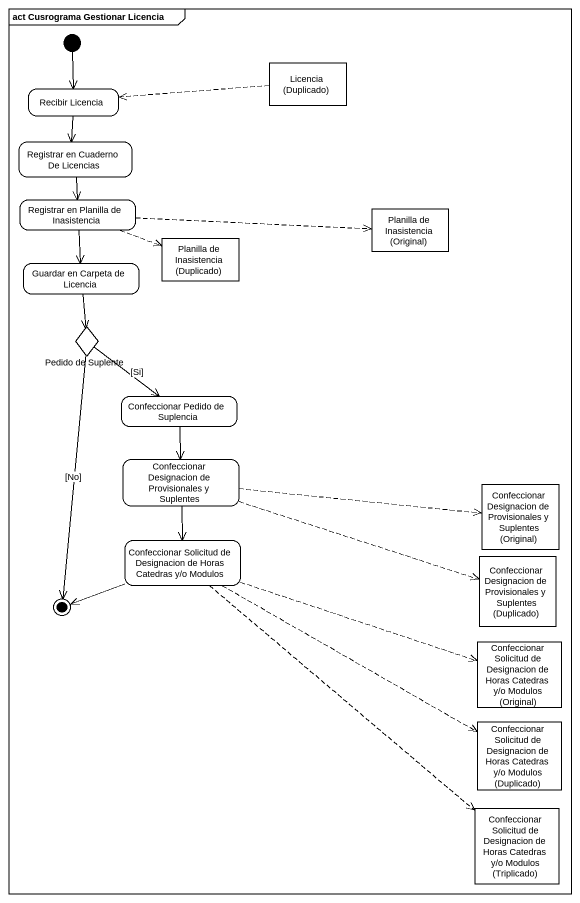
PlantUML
@startuml
mainframe act Cusrograma Gestionar Licencia
hide empty description
state "Recibir Licencia" as Recibir_Licencia
state "Licencia (Duplicado)" as Licencia_Duplicado <<object>>
state "Registrar en Cuaderno De Licencias" as Registrar_en_Cuaderno_De
state "Registrar en Planilla de Inasistencia" as Registrar_en_Planilla_de
state "Planilla de Inasistencia (Original)" as Planilla_de_Inasistencia <<object>>
state "Planilla de Inasistencia (Duplicado)" as Planilla_de_Inasistencia_2 <<object>>
state "Guardar en Carpeta de Licencia" as Guardar_en_Carpeta_de
state "Pedido de Suplente" as Pedido_de_Suplente <<choice>>
state "Confeccionar Pedido de Suplencia" as Confeccionar_Pedido_de
state "Confeccionar Designacion de Provisionales y Suplentes" as Confeccionar_Designacion_de
state "Confeccionar Designacion de Provisionales y Suplentes (Original)" as Confeccionar_Designacion_de_2 <<object>>
state "Confeccionar Solicitud de Designacion de Horas Catedras y/o Modulos" as Confeccionar_Solicitud_de
state "Confeccionar Designacion de Provisionales y Suplentes (Duplicado)" as Confeccionar_Designacion_de_3 <<object>>
state "Confeccionar Solicitud de Designacion de Horas Catedras y/o Modulos (Original)" as Confeccionar_Solicitud_de_2 <<object>>
state "Confeccionar Solicitud de Designacion de Horas Catedras y/o Modulos (Duplicado)" as Confeccionar_Solicitud_de_3 <<object>>
state "Confeccionar Solicitud de Designacion de Horas Catedras y/o Modulos (Triplicado)" as Confeccionar_Solicitud_de_4 <<object>>
[*] --> Recibir_Licencia
Recibir_Licencia --> Registrar_en_Cuaderno_De
Licencia_Duplicado -left[dashed]-> Recibir_Licencia
Registrar_en_Cuaderno_De --> Registrar_en_Planilla_de
Registrar_en_Planilla_de -right[dashed]-> Planilla_de_Inasistencia
Registrar_en_Planilla_de -right[dashed]-> Planilla_de_Inasistencia_2
Registrar_en_Planilla_de --> Guardar_en_Carpeta_de
Guardar_en_Carpeta_de --> Pedido_de_Suplente
Pedido_de_Suplente --> Confeccionar_Pedido_de : [Si]
Confeccionar_Pedido_de --> Confeccionar_Designacion_de
Confeccionar_Designacion_de -right[dashed]-> Confeccionar_Designacion_de_2
Confeccionar_Designacion_de --> Confeccionar_Solicitud_de
Confeccionar_Designacion_de -right[dashed]-> Confeccionar_Designacion_de_3
Confeccionar_Solicitud_de -right[dashed]-> Confeccionar_Solicitud_de_2
Confeccionar_Solicitud_de -right[dashed]-> Confeccionar_Solicitud_de_3
Confeccionar_Solicitud_de -[dashed]-> Confeccionar_Solicitud_de_4
Pedido_de_Suplente --> [*] : [No]
Confeccionar_Solicitud_de -left-> [*]
@enduml
